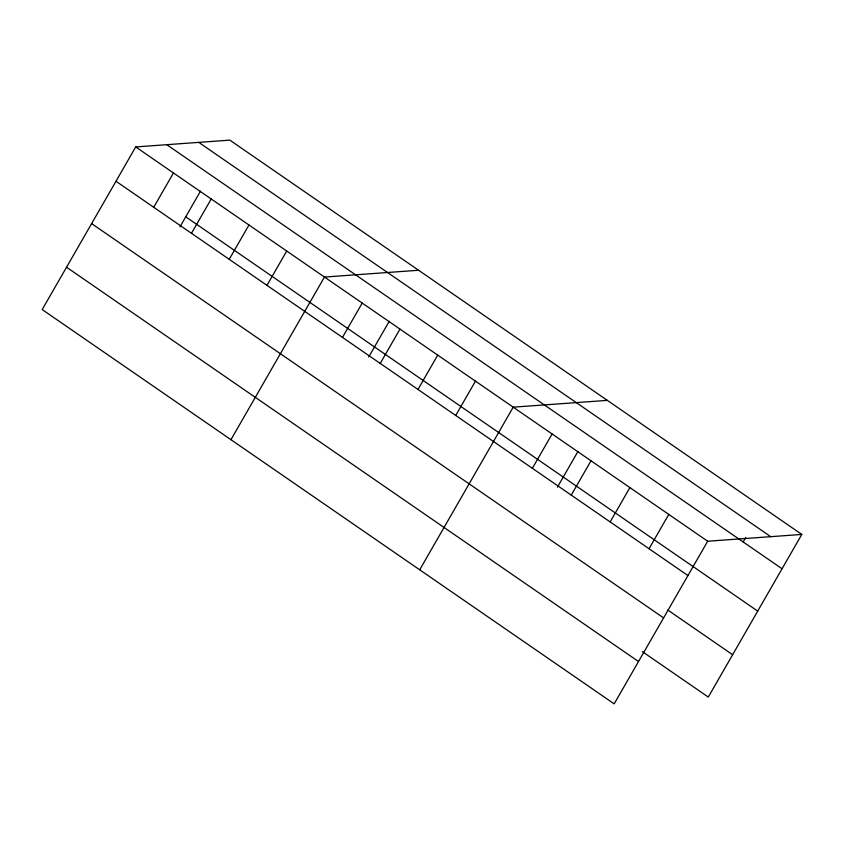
<?xml version="1.0" encoding="UTF-8"?>
<svg xmlns="http://www.w3.org/2000/svg" width="844" height="844" viewBox="0 0 844 844"><rect width="100%" height="100%" fill="white"/><g stroke="black" fill="none" stroke-linecap="round" stroke-linejoin="round"><path stroke-width="1.27" d="M801.8 534.431L229.832 140.136L135.715 146.93L42.2 309.569L614.168 703.864L707.683 541.226L801.8 534.431L708.285 697.07L642.379 651.642M153.724 207.286L173.474 172.957M179.962 226.878L200.482 191.177M191.482 233.303L211.222 198.984M229.23 259.33L248.969 225M266.978 285.356L286.717 251.027M230.95 439.682L324.465 277.054L418.582 270.259M342.474 337.4L362.213 303.07M368.712 356.991L389.232 321.3M380.222 363.426L399.972 329.097M417.98 389.453L437.719 355.124M455.728 415.47L475.467 381.14M419.7 569.805L513.215 407.167L607.332 400.373M532.374 468.304L552.113 433.974M557.451 487.115L577.982 451.413M571.261 495.122L591 460.792M610.159 521.93L629.898 487.6M649.047 548.748L668.786 514.418M743.163 541.953L745.716 537.522M198.773 142.383L770.741 536.678M166.774 144.693L782.061 568.761M135.715 146.93L707.683 541.226M185.743 216.813L757.712 611.109M115.976 181.26L687.944 575.555M667.804 610.043L732.624 654.722M91.627 223.597L663.595 617.892M66.549 267.221L638.507 661.517"/></g></svg>
